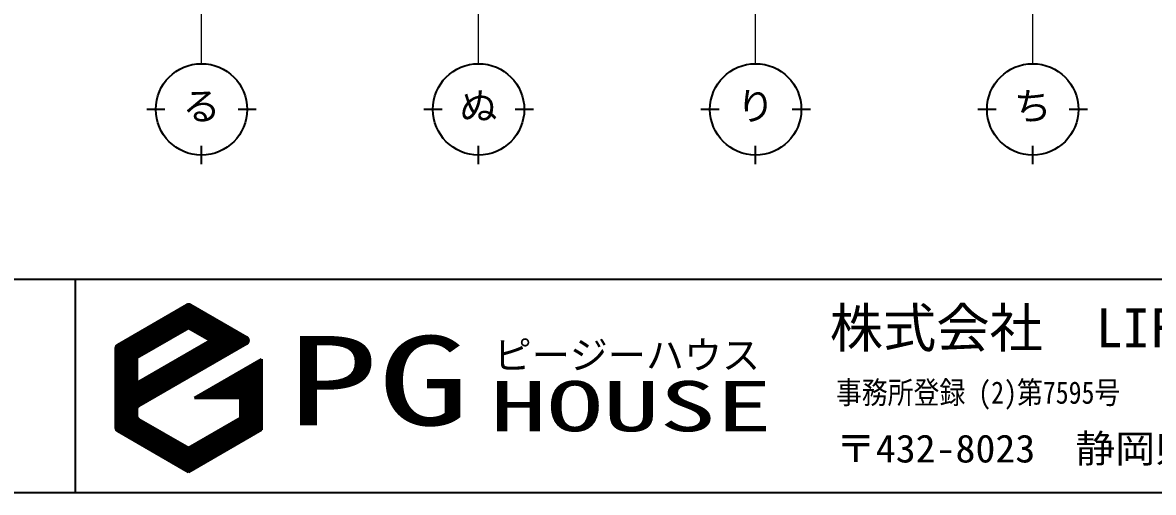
# Model space of a CAD drawing. Units: millimetres at full size, sheet at 1:50. Extents: x -21826 to 54909, y -26252 to 22610.
# Drawn here: x -4379 to -665, y 8810 to 10352 of the extents above; entities that cross this region are included whole.
import ezdxf
from ezdxf.enums import TextEntityAlignment as Align

# ---------------------------------------------------------------- set-up
doc = ezdxf.new("R2010")
doc.units = ezdxf.units.MM
doc.header["$LTSCALE"] = 50
doc.linetypes.add('CHAIN1', pattern=[8, 5, -1, 1, -1])
for name, color, linetype, lineweight in [('3-1_通り芯・通り番号', 7, 'Continuous', 25), ('3-A_文字', 7, 'Continuous', 25), ('F-1_凡例（一般）', 7, 'Continuous', 25), ('F-F_図面枠（共通）', 7, 'Continuous', 25)]:
    doc.layers.add(name, color=color, linetype=linetype, lineweight=lineweight)
doc.styles.add('ＭＳ ゴシック', font='')
doc.styles.get('ＭＳ ゴシック').set_extended_font_data('MS Gothic')

msp = doc.modelspace()

# ---------------------------------------------------------------- linework, layer by layer
at = {"layer": '3-1_通り芯・通り番号', "color": 1, "linetype": 'CHAIN1', "lineweight": 18}
for p, q in [((-3791.26, 10217.22), (-3791.26, 22010.74)), ((-2881.26, 10217.22), (-2881.26, 22010.74)), ((-1971.26, 10217.22), (-1971.26, 22010.74)), ((-1061.26, 10217.22), (-1061.26, 22010.74))]:
    msp.add_line(p, q, dxfattribs=at)
at = {"layer": '3-1_通り芯・通り番号'}
for p, q in [((-3911.26, 10067.22), (-3971.26, 10067.22)), ((-3611.26, 10067.22), (-3671.26, 10067.22)), ((-3001.26, 10067.22), (-3061.26, 10067.22)), ((-2701.26, 10067.22), (-2761.26, 10067.22)), ((-2091.26, 10067.22), (-2151.26, 10067.22)), ((-1791.26, 10067.22), (-1851.26, 10067.22)), ((-1181.26, 10067.22), (-1241.26, 10067.22)), ((-881.26, 10067.22), (-941.26, 10067.22)), ((-3791.26, 9887.22), (-3791.26, 9947.22)), ((-2881.26, 9887.22), (-2881.26, 9947.22)), ((-1971.26, 9887.22), (-1971.26, 9947.22)), ((-1061.26, 9887.22), (-1061.26, 9947.22))]:
    msp.add_line(p, q, dxfattribs=at)
for centre in [(-3791.26, 10067.22), (-2881.26, 10067.22), (-1971.26, 10067.22), (-1061.26, 10067.22)]:
    msp.add_circle(centre, 150, dxfattribs=at)
at = {"layer": 'F-1_凡例（一般）', "color": 3, "lineweight": 40}
for p, q in [((-3839.45, 9425.35), (-4066.25, 9294.4)), ((-3643.45, 9319.2), (-3827.3, 9425.35)), ((-4003.78, 9251.32), (-3833.37, 9349.7)), ((-3833.37, 9349.7), (-3762.32, 9308.68)), ((-3762.32, 9308.68), (-4003.78, 9169.27)), ((-3997.7, 9093.63), (-3643.45, 9298.16)), ((-4072.32, 9022), (-4072.32, 9283.88)), ((-4003.78, 9251.32), (-4003.78, 9169.27)), ((-3594.42, 9247.31), (-3813.73, 9120.7)), ((-3594.42, 9247.31), (-3594.42, 9014.98)), ((-3662.97, 9120.7), (-3813.73, 9120.7)), ((-3662.97, 9120.7), (-3662.97, 9054.56)), ((-4003.78, 9061.57), (-4003.78, 9083.11)), ((-3997.7, 9051.05), (-3833.37, 8956.17)), ((-3662.97, 9054.56), (-3833.37, 8956.17)), ((-4066.25, 9011.47), (-3833.37, 8877.02)), ((-3594.42, 9014.98), (-3833.37, 8877.02))]:
    msp.add_line(p, q, dxfattribs=at)
at = {"layer": 'F-1_凡例（一般）'}
for p, q in [((-3954.69, 9279.66), (-3886.15, 9398.38)), ((-3944.17, 9285.73), (-3875.63, 9404.46)), ((-3933.65, 9291.81), (-3865.1, 9410.53)), ((-3923.13, 9297.88), (-3854.58, 9416.61)), ((-3912.61, 9303.96), (-3844.06, 9422.68)), ((-3902.08, 9310.03), (-3834.6, 9426.91)), ((-3891.56, 9316.11), (-3828.22, 9425.83)), ((-3881.04, 9322.18), (-3822.93, 9422.83)), ((-3870.52, 9328.26), (-3817.67, 9419.79)), ((-3859.99, 9334.33), (-3812.41, 9416.75)), ((-3849.47, 9340.41), (-3807.15, 9413.71)), ((-3838.95, 9346.48), (-3801.89, 9410.68)), ((-3830.9, 9348.28), (-3796.63, 9407.64)), ((-3825.64, 9345.24), (-3791.37, 9404.6)), ((-3820.38, 9342.2), (-3786.11, 9401.56)), ((-3815.12, 9339.16), (-3780.84, 9398.53)), ((-4072.32, 9136.67), (-3938.76, 9368.01)), ((-4072.32, 9148.82), (-3949.28, 9361.93)), ((-3996.78, 9255.36), (-3928.24, 9374.08)), ((-3986.26, 9261.43), (-3917.72, 9380.16)), ((-3975.74, 9267.51), (-3907.19, 9386.23)), ((-3965.22, 9273.58), (-3896.67, 9392.31)), ((-3820.72, 9195.81), (-3722.97, 9365.11)), ((-3810.2, 9201.88), (-3717.71, 9362.08)), ((-3809.86, 9336.13), (-3775.58, 9395.49)), ((-3804.59, 9333.09), (-3770.32, 9392.45)), ((-3799.68, 9207.96), (-3712.45, 9359.04)), ((-3799.33, 9330.05), (-3765.06, 9389.41)), ((-3794.07, 9327.01), (-3759.8, 9386.38)), ((-3788.81, 9323.98), (-3754.54, 9383.34)), ((-3783.55, 9320.94), (-3749.28, 9380.3)), ((-3778.29, 9317.9), (-3744.02, 9377.26)), ((-3773.03, 9314.86), (-3738.76, 9374.23)), ((-3767.77, 9311.83), (-3733.49, 9371.19)), ((-3762.51, 9308.79), (-3728.23, 9368.15)), ((-4072.32, 9160.97), (-3959.8, 9355.86)), ((-4072.32, 9173.12), (-3970.33, 9349.78)), ((-4072.32, 9185.27), (-3980.85, 9343.71)), ((-4072.32, 9197.42), (-3991.37, 9337.63)), ((-4072.32, 9209.57), (-4001.89, 9331.56)), ((-4072.32, 9221.72), (-4012.42, 9325.48)), ((-3789.15, 9214.03), (-3707.19, 9356)), ((-3778.63, 9220.11), (-3701.93, 9352.96)), ((-3768.11, 9226.18), (-3696.67, 9349.93)), ((-3757.59, 9232.26), (-3691.41, 9346.89)), ((-3747.07, 9238.33), (-3686.14, 9343.85)), ((-3736.54, 9244.41), (-3680.88, 9340.81)), ((-3726.02, 9250.48), (-3675.62, 9337.78)), ((-3715.5, 9256.56), (-3670.36, 9334.74)), ((-3704.98, 9262.63), (-3665.1, 9331.7)), ((-3694.45, 9268.71), (-3659.84, 9328.66)), ((-3683.93, 9274.78), (-3654.58, 9325.63)), ((-3673.41, 9280.86), (-3649.32, 9322.59)), ((-4072.32, 9233.87), (-4022.94, 9319.41)), ((-4072.32, 9246.02), (-4033.46, 9313.33)), ((-4072.32, 9258.17), (-4043.98, 9307.26)), ((-4072.32, 9270.32), (-4054.5, 9301.18)), ((-4072.32, 9282.47), (-4065.03, 9295.11)), ((-3862.81, 9171.51), (-3794.26, 9290.23)), ((-3852.29, 9177.58), (-3783.74, 9296.31)), ((-3841.76, 9183.66), (-3773.22, 9302.38)), ((-3831.24, 9189.73), (-3762.7, 9308.46)), ((-3662.89, 9286.93), (-3644.06, 9319.55)), ((-3652.37, 9293.01), (-3639.42, 9315.43)), ((-3641.64, 9299.43), (-3637.57, 9306.48)), ((-3936.46, 9128.98), (-3867.92, 9247.71)), ((-3925.94, 9135.06), (-3857.4, 9253.78)), ((-3915.42, 9141.13), (-3846.87, 9259.86)), ((-3904.9, 9147.21), (-3836.35, 9265.93)), ((-3894.38, 9153.28), (-3825.83, 9272.01)), ((-3883.85, 9159.36), (-3815.31, 9278.08)), ((-3873.33, 9165.43), (-3804.79, 9284.16)), ((-3667.67, 9120.7), (-3594.64, 9247.18)), ((-4072.32, 9124.52), (-4003.78, 9243.25)), ((-4072.32, 9112.37), (-4003.78, 9231.1)), ((-4072.32, 9100.22), (-4003.78, 9218.95)), ((-3999.91, 9092), (-3931.05, 9211.26)), ((-3989.08, 9098.61), (-3920.53, 9217.33)), ((-3978.55, 9104.68), (-3910.01, 9223.41)), ((-3968.03, 9110.76), (-3899.49, 9229.48)), ((-3957.51, 9116.83), (-3888.96, 9235.56)), ((-3946.99, 9122.91), (-3878.44, 9241.63)), ((-3709.76, 9120.7), (-3657.78, 9210.73)), ((-3702.75, 9120.7), (-3647.26, 9216.81)), ((-3695.73, 9120.7), (-3636.73, 9222.88)), ((-3688.72, 9120.7), (-3626.21, 9228.96)), ((-3681.7, 9120.7), (-3615.69, 9235.03)), ((-3674.69, 9120.7), (-3605.17, 9241.11)), ((-3662.97, 9116.69), (-3594.42, 9235.42)), ((-3662.97, 9104.54), (-3594.42, 9223.27)), ((-3662.97, 9092.39), (-3594.42, 9211.12)), ((-4072.32, 9088.07), (-4003.78, 9206.8)), ((-4072.32, 9075.92), (-4003.78, 9194.65)), ((-4072.32, 9063.77), (-4003.78, 9182.5)), ((-4072.32, 9027.32), (-3983.66, 9180.88)), ((-4072.32, 9039.47), (-3994.19, 9174.81)), ((-4071.26, 9017.02), (-3973.14, 9186.96)), ((-4067.12, 9012.03), (-3962.62, 9193.03)), ((-4061.88, 9008.95), (-3952.1, 9199.11)), ((-4056.62, 9005.92), (-3941.57, 9205.18)), ((-3751.85, 9120.7), (-3720.91, 9174.28)), ((-3744.83, 9120.7), (-3710.39, 9180.36)), ((-3737.82, 9120.7), (-3699.87, 9186.43)), ((-3730.8, 9120.7), (-3689.34, 9192.51)), ((-3723.79, 9120.7), (-3678.82, 9198.58)), ((-3716.78, 9120.7), (-3668.3, 9204.66)), ((-3662.97, 9080.24), (-3594.42, 9198.97)), ((-3662.97, 9068.09), (-3594.42, 9186.82)), ((-3662.97, 9055.94), (-3594.42, 9174.67)), ((-4072.32, 9051.62), (-4003.78, 9170.35)), ((-3793.94, 9120.7), (-3784.04, 9137.83)), ((-3786.92, 9120.7), (-3773.52, 9143.91)), ((-3779.91, 9120.7), (-3763, 9149.98)), ((-3772.89, 9120.7), (-3752.48, 9156.06)), ((-3765.88, 9120.7), (-3741.96, 9162.13)), ((-3758.86, 9120.7), (-3731.43, 9168.21)), ((-3722.19, 8941.21), (-3594.42, 9162.52)), ((-3711.67, 8947.29), (-3594.42, 9150.37)), ((-3701.15, 8953.36), (-3594.42, 9138.22)), ((-3807.97, 9120.7), (-3805.09, 9125.68)), ((-3800.95, 9120.7), (-3794.57, 9131.76)), ((-3690.63, 8959.44), (-3594.42, 9126.07)), ((-3680.11, 8965.51), (-3594.42, 9113.92)), ((-3669.58, 8971.59), (-3594.42, 9101.77)), ((-4051.36, 9002.88), (-4003.47, 9085.83)), ((-4046.1, 8999.84), (-4003.78, 9073.15)), ((-3659.06, 8977.66), (-3594.42, 9089.62)), ((-3648.54, 8983.74), (-3594.42, 9077.47)), ((-3638.02, 8989.81), (-3594.42, 9065.32)), ((-4040.84, 8996.8), (-4003.76, 9061.02)), ((-4035.58, 8993.77), (-4000.94, 9053.77)), ((-4030.32, 8990.73), (-3996.04, 9050.09)), ((-4025.06, 8987.69), (-3990.78, 9047.05)), ((-4019.79, 8984.65), (-3985.52, 9044.02)), ((-4014.53, 8981.62), (-3980.26, 9040.98)), ((-4009.27, 8978.58), (-3975, 9037.94)), ((-4004.01, 8975.54), (-3969.74, 9034.9)), ((-3998.75, 8972.5), (-3964.48, 9031.87)), ((-3993.49, 8969.47), (-3959.22, 9028.83)), ((-3988.23, 8966.43), (-3953.95, 9025.79)), ((-3774.8, 8910.84), (-3706.26, 9029.56)), ((-3764.28, 8916.91), (-3695.74, 9035.64)), ((-3753.76, 8922.99), (-3685.21, 9041.71)), ((-3743.24, 8929.06), (-3674.69, 9047.79)), ((-3732.72, 8935.14), (-3664.17, 9053.86)), ((-3627.49, 8995.89), (-3594.42, 9053.17)), ((-3616.97, 9001.96), (-3594.42, 9041.02)), ((-3606.45, 9008.04), (-3594.42, 9028.87)), ((-3982.97, 8963.39), (-3948.69, 9022.75)), ((-3977.71, 8960.35), (-3943.43, 9019.72)), ((-3972.44, 8957.32), (-3938.17, 9016.68)), ((-3967.18, 8954.28), (-3932.91, 9013.64)), ((-3961.92, 8951.24), (-3927.65, 9010.6)), ((-3956.66, 8948.2), (-3922.39, 9007.57)), ((-3951.4, 8945.17), (-3917.13, 9004.53)), ((-3946.14, 8942.13), (-3911.87, 9001.49)), ((-3940.88, 8939.09), (-3906.6, 8998.45)), ((-3935.62, 8936.05), (-3901.34, 8995.42)), ((-3930.36, 8933.02), (-3896.08, 8992.38)), ((-3925.09, 8929.98), (-3890.82, 8989.34)), ((-3835.66, 8878.34), (-3769.39, 8993.11)), ((-3827.42, 8880.46), (-3758.87, 8999.19)), ((-3816.89, 8886.54), (-3748.35, 9005.26)), ((-3806.37, 8892.61), (-3737.83, 9011.34)), ((-3795.85, 8898.69), (-3727.3, 9017.41)), ((-3785.33, 8904.76), (-3716.78, 9023.49)), ((-3595.93, 9014.11), (-3594.42, 9016.72)), ((-3919.83, 8926.94), (-3885.56, 8986.3)), ((-3914.57, 8923.9), (-3880.3, 8983.27)), ((-3909.31, 8920.87), (-3875.04, 8980.23)), ((-3904.05, 8917.83), (-3869.78, 8977.19)), ((-3898.79, 8914.79), (-3864.52, 8974.15)), ((-3893.53, 8911.75), (-3859.25, 8971.12)), ((-3888.27, 8908.72), (-3853.99, 8968.08)), ((-3883.01, 8905.68), (-3848.73, 8965.04)), ((-3877.74, 8902.64), (-3843.47, 8962)), ((-3872.48, 8899.6), (-3838.21, 8958.97)), ((-3867.22, 8896.57), (-3832.53, 8956.66)), ((-3861.96, 8893.53), (-3822, 8962.74)), ((-3856.7, 8890.49), (-3811.48, 8968.81)), ((-3851.44, 8887.45), (-3800.96, 8974.89)), ((-3846.18, 8884.42), (-3790.44, 8980.96)), ((-3840.92, 8881.38), (-3779.91, 8987.04))]:
    msp.add_line(p, q, dxfattribs=at)
at = {"layer": 'F-1_凡例（一般）', "color": 3, "lineweight": 40}
for centre, start, end in [((-3833.37, 9414.82), 60, 120), ((-4060.17, 9283.88), 120, 180), ((-3649.52, 9308.68), 300, 60), ((-3991.63, 9083.11), 120, 180), ((-3991.63, 9061.57), 180, 240), ((-4060.17, 9022), 180, 240)]:
    msp.add_arc(centre, 12.15, start, end, dxfattribs=at)
at = {"layer": 'F-F_図面枠（共通）'}
for p, q in [((-8505.74, 9510.29), (11294.26, 9510.29)), ((-4206.48, 9510.29), (-4206.48, 8810.29)), ((-8505.74, 8810.29), (11294.26, 8810.29))]:
    msp.add_line(p, q, dxfattribs=at)

# ---------------------------------------------------------------- texts
at = {"layer": '3-A_文字', "style": 'ＭＳ ゴシック'}
for s, p in [('る', (-3853.76, 10004.72)), ('ぬ', (-2943.76, 10004.72)), ('り', (-2033.76, 10004.72)), ('ち', (-1123.76, 10004.72))]:
    msp.add_text(s, height=91.64, dxfattribs=at).set_placement(p, align=Align.BOTTOM_LEFT)
at = {"layer": 'F-1_凡例（一般）', "style": 'ＭＳ ゴシック'}
for s, height, p in [('株式会社\u3000LIFEFUND\u3000InDesign office\u3000一級建築士事務所', 128.3, (-1728.04, 9247.7)), ('ピージーハウス', 91.64, (-2831.64, 9187.75))]:
    msp.add_text(s, height=height, dxfattribs=at).set_placement(p, align=Align.BOTTOM_LEFT)
for s, height, width, p in [('PG', 293.3, 1.5, (-3510.64, 8942.42)), ('HOUSE', 165, 1.65, (-2842.87, 8961.2)), ('事務所登録 (2)第7595号', 73.31, 0.85, (-1707.58, 9079.23)), ('〒432-8023\u3000静岡県浜松市中央区鴨江3丁目70番23号', 91.64, 1.05, (-1707.89, 8880.87))]:
    msp.add_text(s, height=height, dxfattribs=dict(at, width=width)).set_placement(p, align=Align.BOTTOM_LEFT)

doc.saveas('drawing.dxf')
